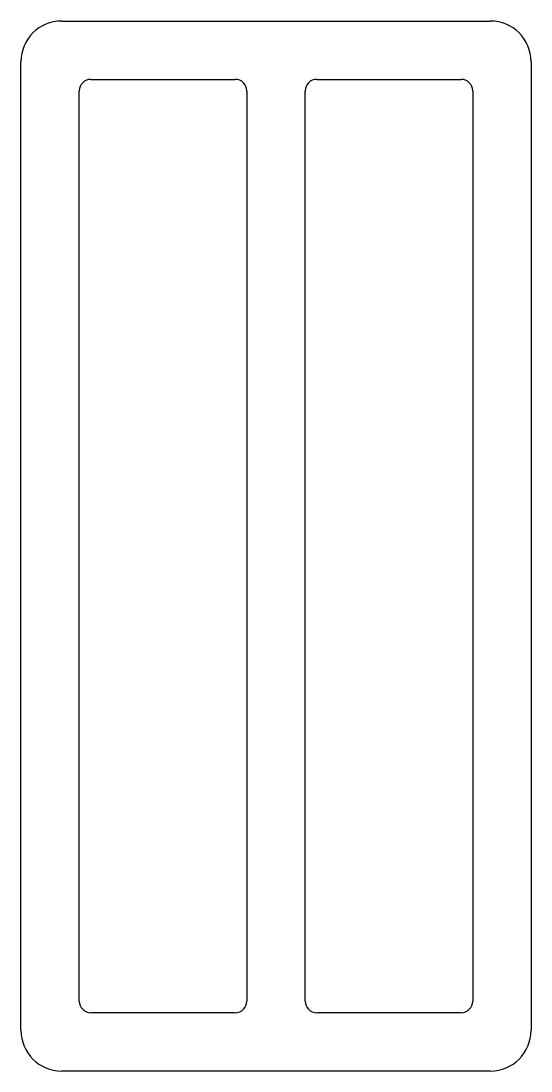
# Model space of a CAD drawing. Extents: x 2.3 to 46, y 2.8 to 92.8.
import ezdxf

# ---------------------------------------------------------------- set-up
doc = ezdxf.new("R2010")
doc.units = 0
doc.layers.get('0').update_dxf_attribs({"linetype": 'CONTINUOUS'})

msp = doc.modelspace()

# ---------------------------------------------------------------- linework, layer by layer
for p, q in [((5.767, 92.774), (42.517, 92.774)), ((2.267, 6.274), (2.267, 89.274)), ((46.017, 89.274), (46.017, 6.274)), ((8.267, 87.774), (20.642, 87.774)), ((27.642, 87.774), (40.017, 87.774)), ((7.267, 8.774), (7.267, 86.774)), ((21.642, 86.774), (21.642, 8.774)), ((26.642, 8.774), (26.642, 86.774)), ((41.017, 86.774), (41.017, 8.774)), ((20.642, 7.774), (8.267, 7.774)), ((40.017, 7.774), (27.642, 7.774)), ((42.517, 2.774), (5.767, 2.774))]:
    msp.add_line(p, q)
for centre, radius, start, end in [((5.767, 89.274), 3.5, 90, 180), ((42.517, 89.274), 3.5, 360, 90), ((8.267, 86.774), 1, 90, 180), ((20.642, 86.774), 1, 0.00001, 90), ((27.642, 86.774), 1, 90, 180), ((40.017, 86.774), 1, 0.00001, 90), ((8.267, 8.774), 1, 180, 270), ((20.642, 8.774), 1, 270, 0), ((27.642, 8.774), 1, 180, 270), ((40.017, 8.774), 1, 270, 0), ((5.767, 6.274), 3.5, 180, 270), ((42.517, 6.274), 3.5, 270, 0)]:
    msp.add_arc(centre, radius, start, end)

doc.saveas('drawing.dxf')
